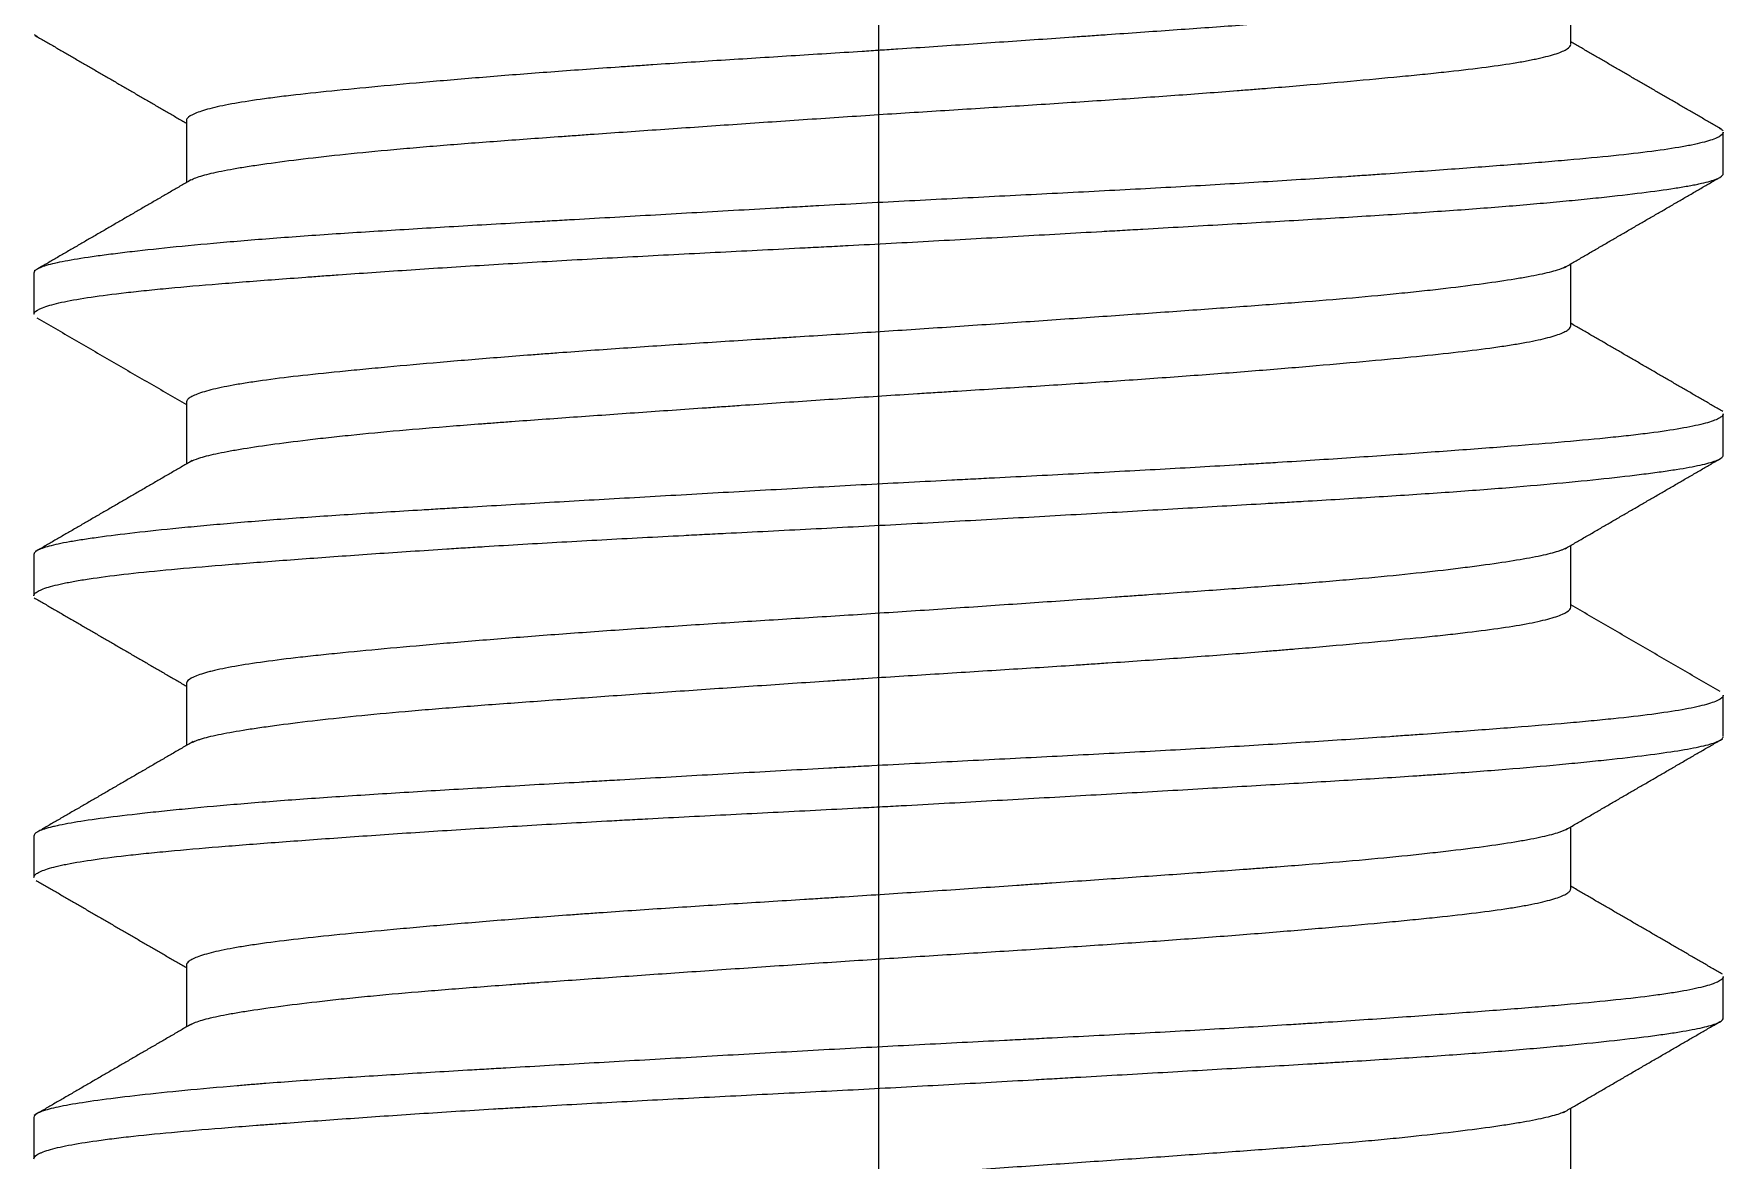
# Model space of a CAD drawing. Extents: x 0 to 1128, y 0 to 827.
# Drawn here: x 707.6 to 713.6, y 236.45 to 240.45 of the extents above; entities that cross this region are included whole.
import ezdxf

# ---------------------------------------------------------------- set-up
doc = ezdxf.new("R2010")
doc.units = 0
doc.header["$LTSCALE"] = 10
doc.header["$MEASUREMENT"] = 0
doc.linetypes.add('CENTER', pattern=[2, 1.25, -0.25, 0.25, -0.25])
doc.layers.add('1', color=7, linetype='CONTINUOUS')

msp = doc.modelspace()

# ---------------------------------------------------------------- linework, layer by layer
at = {"layer": '1', "color": 1, "linetype": 'CENTER', "lineweight": -3, "ltscale": 3}
msp.add_line((710.6018, 430.4493), (710.6018, 195.1403), dxfattribs=at)
at = {"layer": '1', "color": 7, "linetype": 'Continuous', "lineweight": -3}
for p, q in [((713.0603, 240.4156), (713.0603, 240.6351)), ((708.1433, 240.1442), (708.1433, 239.9241)), ((713.6018, 239.9567), (713.6018, 240.1028)), ((713.0603, 239.4149), (713.0603, 239.6352)), ((707.6018, 239.6021), (707.6018, 239.4571)), ((708.1433, 239.144), (708.1433, 238.9242)), ((713.6018, 238.9566), (713.6018, 239.1022)), ((707.6018, 238.603), (707.6018, 238.4565)), ((713.0603, 238.4152), (713.0603, 238.635)), ((708.1433, 238.1439), (708.1433, 237.924)), ((713.6018, 237.9571), (713.6018, 238.1023)), ((713.0603, 237.4152), (713.0603, 237.6351)), ((707.6018, 237.6021), (707.6018, 237.4569)), ((708.1433, 237.1443), (708.1433, 236.9241)), ((713.6018, 236.9562), (713.6018, 237.1027)), ((713.0603, 236.4149), (713.0603, 236.6354)), ((707.6018, 236.6026), (707.6018, 236.457))]:
    msp.add_line(p, q, dxfattribs=at)
for points, knots in [([(713.0487, 240.6283), (713.0483, 240.6281), (713.0395, 240.6226), (713.026, 240.6171), (713.0001, 240.6092), (712.9903, 240.6066), (712.9688, 240.6013), (712.957, 240.5986), (712.9186, 240.5907), (712.8594, 240.58), (712.7844, 240.569), (712.7221, 240.5606), (712.7004, 240.5578), (712.6548, 240.5521), (712.6311, 240.5492), (712.5577, 240.5407), (712.5055, 240.535), (712.3948, 240.5239), (712.3363, 240.5184), (712.2438, 240.5103), (712.1963, 240.5063), (712.1469, 240.5024), (712.1136, 240.4997), (712.0968, 240.4984), (712.012, 240.4917), (711.8721, 240.4813), (711.65, 240.4654), (711.4938, 240.4544), (711.3936, 240.4474), (711.3734, 240.446), (711.3329, 240.4432), (711.2721, 240.439), (711.211, 240.4347), (711.0881, 240.4263), (710.923, 240.4149), (710.7343, 240.4022), (710.6284, 240.3953), (710.5859, 240.3925), (710.5646, 240.3911), (710.5009, 240.387), (710.4586, 240.3844), (710.3323, 240.3764), (710.1655, 240.366), (710.0019, 240.3556), (709.8803, 240.3477), (709.84, 240.345), (709.7798, 240.341), (709.7598, 240.3396), (709.7199, 240.3369), (709.7002, 240.3356), (709.602, 240.3288), (709.4493, 240.3178), (709.3052, 240.3066), (709.2003, 240.2982), (709.1659, 240.2953), (709.0981, 240.2896), (709.0648, 240.2868), (708.9665, 240.2783), (708.9044, 240.2727), (708.7867, 240.2618), (708.6756, 240.2513), (708.5774, 240.2408), (708.5088, 240.2329), (708.4867, 240.2302), (708.4447, 240.2248), (708.4248, 240.2222), (708.3679, 240.2141), (708.3002, 240.2033), (708.2485, 240.1922), (708.2158, 240.1837), (708.2059, 240.1808), (708.1882, 240.1751), (708.1805, 240.1722), (708.1606, 240.1637), (708.1517, 240.158), (708.1443, 240.1492), (708.1431, 240.146), (708.1434, 240.1428)], [0, 0, 0, 0, 0.00162, 0.035367, 0.035367, 0.052241, 0.052241, 0.069114, 0.069114, 0.102862, 0.136609, 0.136609, 0.153482, 0.153482, 0.170356, 0.170356, 0.204103, 0.204103, 0.237851, 0.237851, 0.254724, 0.263161, 0.263161, 0.271598, 0.271598, 0.305345, 0.339092, 0.37284, 0.37284, 0.381276, 0.381276, 0.389713, 0.406587, 0.406587, 0.440334, 0.474081, 0.482518, 0.482518, 0.490955, 0.490955, 0.507829, 0.507829, 0.541576, 0.575323, 0.575323, 0.592197, 0.592197, 0.600634, 0.600634, 0.609071, 0.609071, 0.642818, 0.676565, 0.676565, 0.693439, 0.693439, 0.710312, 0.710312, 0.74406, 0.74406, 0.777807, 0.811554, 0.811554, 0.828428, 0.828428, 0.845301, 0.845301, 0.879049, 0.912796, 0.912796, 0.92967, 0.92967, 0.946543, 0.946543, 0.98029, 0.98029, 1, 1, 1, 1]), ([(707.6141, 240.4421), (707.6096, 240.4446), (707.6064, 240.4471), (707.6042, 240.4499), (707.6041, 240.45), (707.604, 240.4501)], [0, 0, 0, 0, 0.953066, 0.953066, 1, 1, 1, 1]), ([(708.1547, 239.9307), (708.1562, 239.9317), (708.1578, 239.9326), (708.1644, 239.9362), (708.1704, 239.9388), (708.1913, 239.9467), (708.2277, 239.9571), (708.2804, 239.9676), (708.326, 239.9757), (708.3504, 239.9797), (708.3772, 239.9838), (708.3956, 239.9866), (708.405, 239.988), (708.4534, 239.995), (708.5378, 240.0061), (708.6853, 240.023), (708.7975, 240.0342), (708.8721, 240.0411), (708.8872, 240.0425), (708.9179, 240.0452), (708.9643, 240.0492), (709.0121, 240.0532), (709.1095, 240.0611), (709.2444, 240.0715), (709.407, 240.0833), (709.5012, 240.09), (709.5392, 240.0927), (709.5584, 240.0941), (709.6162, 240.0982), (709.6551, 240.1009), (709.7724, 240.1091), (709.9312, 240.1202), (710.0945, 240.1315), (710.2187, 240.14), (710.2603, 240.1429), (710.3443, 240.1485), (710.3866, 240.1514), (710.513, 240.1599), (710.597, 240.1654), (710.7644, 240.1761), (710.8479, 240.1813), (711.0141, 240.1917), (711.0969, 240.1969), (711.2206, 240.2048), (711.2615, 240.2075), (711.3423, 240.2128), (711.3823, 240.2154), (711.5009, 240.2234), (711.6556, 240.2342), (711.8221, 240.2466), (711.9118, 240.2537), (711.9475, 240.2565), (711.9652, 240.258), (712.0177, 240.2622), (712.052, 240.265), (712.1525, 240.2735), (712.2166, 240.2791), (712.3391, 240.2901), (712.3974, 240.2955), (712.4805, 240.3035), (712.5075, 240.3061), (712.5468, 240.3101), (712.5597, 240.3114), (712.585, 240.3141), (712.5974, 240.3154), (712.6583, 240.322), (712.748, 240.3324), (712.8226, 240.3431), (712.8728, 240.3512), (712.8965, 240.3553), (712.918, 240.3595), (712.9319, 240.3623), (712.9386, 240.3637), (712.9706, 240.3707), (713.0132, 240.382), (713.051, 240.3987), (713.0599, 240.4096), (713.0603, 240.4149)], [0, 0, 0, 0, 0.006074, 0.006074, 0.022948, 0.022948, 0.056695, 0.090442, 0.090442, 0.107316, 0.115753, 0.115753, 0.12419, 0.12419, 0.157937, 0.191684, 0.225432, 0.225432, 0.233868, 0.233868, 0.242305, 0.259179, 0.259179, 0.292926, 0.326673, 0.33511, 0.33511, 0.343547, 0.343547, 0.360421, 0.360421, 0.394168, 0.427915, 0.427915, 0.444789, 0.444789, 0.461663, 0.461663, 0.49541, 0.49541, 0.529157, 0.529157, 0.562904, 0.562904, 0.579778, 0.579778, 0.596652, 0.596652, 0.630399, 0.664146, 0.672583, 0.672583, 0.68102, 0.68102, 0.697894, 0.697894, 0.731641, 0.731641, 0.765388, 0.765388, 0.782262, 0.782262, 0.790699, 0.790699, 0.799136, 0.799136, 0.832883, 0.86663, 0.86663, 0.883504, 0.891941, 0.891941, 0.900377, 0.900377, 0.934125, 0.967872, 1, 1, 1, 1]), ([(713.6018, 240.1027), (713.6018, 240.1016), (713.6015, 240.1005), (713.5988, 240.094), (713.5841, 240.0828), (713.5492, 240.0715), (713.5155, 240.0631), (713.503, 240.0602), (713.4754, 240.0546), (713.4602, 240.0518), (713.4113, 240.0435), (713.3368, 240.0327), (713.1978, 240.0171), (713.0871, 240.0069), (713.012, 240.0004), (712.9967, 239.9991), (712.9656, 239.9965), (712.9183, 239.9926), (712.8691, 239.9887), (712.7678, 239.9809), (712.6968, 239.9756), (712.5478, 239.9646), (712.4698, 239.959), (712.3679, 239.952), (712.3473, 239.9506), (712.3056, 239.9477), (712.2845, 239.9463), (712.2208, 239.9421), (712.1777, 239.9393), (712.0469, 239.9309), (711.8684, 239.92), (711.6814, 239.9094), (711.5381, 239.9015), (711.4898, 239.8989), (711.3921, 239.8938), (711.3425, 239.8912), (711.1938, 239.8835), (710.9947, 239.8733), (710.7938, 239.8631), (710.592, 239.8525), (710.4907, 239.8471), (710.3636, 239.8401), (710.3381, 239.8386), (710.2873, 239.8358), (710.2114, 239.8316), (710.1363, 239.8273), (709.9869, 239.8189), (709.7904, 239.8076), (709.5988, 239.7966), (709.4807, 239.7898), (709.4572, 239.7885), (709.4103, 239.7858), (709.3869, 239.7844), (709.3171, 239.7804), (709.2713, 239.7777), (709.1361, 239.7699), (708.9616, 239.7596), (708.7983, 239.7494), (708.6802, 239.7417), (708.6415, 239.7391), (708.5656, 239.7338), (708.5283, 239.7312), (708.4196, 239.7231), (708.2832, 239.712), (708.1029, 239.6952), (707.9989, 239.6841), (707.9392, 239.6771), (707.9276, 239.6757), (707.9048, 239.673), (707.8717, 239.6689), (707.8413, 239.6649), (707.7843, 239.6569), (707.7179, 239.6465), (707.6709, 239.6364), (707.6431, 239.6287), (707.635, 239.6261), (707.6215, 239.621), (707.6161, 239.6184), (707.6049, 239.6115), (707.6016, 239.6071), (707.6018, 239.6025)], [0, 0, 0, 0, 0.006442, 0.006442, 0.038659, 0.070875, 0.070875, 0.086984, 0.086984, 0.103092, 0.103092, 0.135308, 0.167525, 0.199742, 0.199742, 0.207796, 0.207796, 0.21585, 0.231958, 0.231958, 0.264175, 0.264175, 0.296391, 0.296391, 0.304445, 0.304445, 0.312499, 0.312499, 0.328608, 0.328608, 0.360824, 0.393041, 0.393041, 0.409149, 0.409149, 0.425257, 0.425257, 0.457474, 0.48969, 0.48969, 0.521907, 0.521907, 0.529961, 0.529961, 0.538015, 0.554123, 0.554123, 0.58634, 0.618556, 0.618556, 0.626611, 0.626611, 0.634665, 0.634665, 0.650773, 0.650773, 0.682989, 0.715206, 0.715206, 0.731314, 0.731314, 0.747422, 0.747422, 0.779639, 0.811856, 0.844072, 0.844072, 0.852126, 0.852126, 0.86018, 0.876289, 0.876289, 0.908505, 0.940722, 0.940722, 0.95683, 0.95683, 0.972938, 0.972938, 1, 1, 1, 1]), ([(713.5881, 240.1179), (713.5896, 240.1171), (713.5911, 240.1163), (713.5944, 240.1141), (713.5961, 240.1128), (713.5987, 240.1103), (713.5997, 240.1091), (713.6004, 240.1078)], [0, 0, 0, 0, 0.249994, 0.249994, 0.640621, 0.640621, 1, 1, 1, 1]), ([(707.6018, 239.456), (707.6017, 239.4596), (707.6039, 239.4632), (707.6151, 239.4725), (707.6269, 239.4782), (707.661, 239.4896), (707.6831, 239.4952), (707.7368, 239.5064), (707.8002, 239.5174), (707.8827, 239.528), (707.9404, 239.5346), (707.9523, 239.5359), (707.9766, 239.5386), (707.989, 239.5399), (708.0272, 239.5438), (708.0536, 239.5464), (708.136, 239.5541), (708.2539, 239.5642), (708.3876, 239.5746), (708.4939, 239.5826), (708.5303, 239.5853), (708.5865, 239.5895), (708.6055, 239.5909), (708.6439, 239.5937), (708.7408, 239.6007), (708.9228, 239.6133), (709.0954, 239.6244), (709.2734, 239.6354), (709.3651, 239.6408), (709.5541, 239.6516), (709.6498, 239.6568), (709.8435, 239.6671), (710.0394, 239.6773), (710.2397, 239.6874), (710.3663, 239.6939), (710.3917, 239.6952), (710.4426, 239.6978), (710.4682, 239.6992), (710.5446, 239.7031), (710.5954, 239.7058), (710.7473, 239.714), (710.9486, 239.7251), (711.1476, 239.7364), (711.2959, 239.7449), (711.3452, 239.7477), (711.4189, 239.7519), (711.4435, 239.7533), (711.4924, 239.7561), (711.6138, 239.7631), (711.826, 239.7753), (712.0057, 239.7857), (712.181, 239.796), (712.2663, 239.8012), (712.3909, 239.8089), (712.4316, 239.8115), (712.511, 239.8167), (712.5497, 239.8193), (712.6633, 239.8271), (712.7354, 239.8324), (712.8723, 239.8433), (712.9372, 239.8489), (713.0136, 239.856), (713.0286, 239.8574), (713.0583, 239.8602), (713.0729, 239.8616), (713.1157, 239.8659), (713.1431, 239.8687), (713.2217, 239.877), (713.3172, 239.888), (713.3943, 239.8986), (713.4452, 239.9065), (713.461, 239.9091), (713.483, 239.913), (713.49, 239.9143), (713.5034, 239.9169), (713.5353, 239.9233), (713.578, 239.9347), (713.5958, 239.9449), (713.6011, 239.9521), (713.6018, 239.9541), (713.6018, 239.9561)], [0, 0, 0, 0, 0.02165, 0.02165, 0.053867, 0.053867, 0.086083, 0.086083, 0.1183, 0.150516, 0.150516, 0.15857, 0.15857, 0.166624, 0.166624, 0.182733, 0.182733, 0.214949, 0.247166, 0.247166, 0.263274, 0.263274, 0.271328, 0.271328, 0.279382, 0.311599, 0.343815, 0.343815, 0.376032, 0.376032, 0.408248, 0.408248, 0.440465, 0.472681, 0.472681, 0.480735, 0.480735, 0.488789, 0.488789, 0.504898, 0.504898, 0.537114, 0.569331, 0.569331, 0.585439, 0.585439, 0.593493, 0.593493, 0.601547, 0.633764, 0.66598, 0.66598, 0.698197, 0.698197, 0.714305, 0.714305, 0.730413, 0.730413, 0.76263, 0.76263, 0.794846, 0.794846, 0.8029, 0.8029, 0.810954, 0.810954, 0.827063, 0.827063, 0.859279, 0.891495, 0.891495, 0.907604, 0.907604, 0.915658, 0.915658, 0.923712, 0.955928, 0.988145, 0.988145, 1, 1, 1, 1]), ([(713.0416, 239.6243), (713.034, 239.6205), (713.0105, 239.6114), (712.9744, 239.6024), (712.9368, 239.5944), (712.9233, 239.5918), (712.9012, 239.5877), (712.8936, 239.5863), (712.8779, 239.5836), (712.8698, 239.5823), (712.828, 239.5754), (712.7537, 239.5644), (712.6647, 239.5532), (712.5924, 239.5447), (712.5674, 239.5419), (712.5154, 239.5362), (712.4885, 239.5334), (712.405, 239.5249), (712.3464, 239.5193), (712.2239, 239.5086), (712.0958, 239.4981), (711.9567, 239.4876), (711.8482, 239.4796), (711.8113, 239.477), (711.7367, 239.4716), (711.6991, 239.4689), (711.585, 239.4608), (711.4298, 239.4499), (711.2688, 239.4388), (711.1458, 239.4302), (711.1044, 239.4274), (711.0208, 239.4216), (710.9789, 239.4188), (710.8533, 239.4102), (710.7695, 239.4046), (710.6017, 239.3935), (710.5178, 239.3881), (710.3917, 239.3801), (710.3287, 239.3762), (710.2656, 239.3722), (710.2235, 239.3696), (710.2025, 239.3683), (710.0979, 239.3617), (709.9334, 239.3513), (709.6949, 239.3354), (709.5413, 239.3244), (709.4471, 239.3174), (709.4284, 239.316), (709.3912, 239.3132), (709.336, 239.309), (709.2824, 239.3048), (709.177, 239.2963), (709.0419, 239.285), (708.9016, 239.2724), (708.8279, 239.2656), (708.7988, 239.2629), (708.7844, 239.2615), (708.7419, 239.2575), (708.7144, 239.2548), (708.635, 239.2469), (708.5363, 239.2365), (708.4521, 239.226), (708.3944, 239.2179), (708.3761, 239.2152), (708.3501, 239.2111), (708.3416, 239.2097), (708.3252, 239.207), (708.3173, 239.2056), (708.279, 239.1987), (708.2263, 239.1876), (708.1904, 239.1762), (708.1697, 239.1677), (708.1638, 239.1649), (708.1543, 239.1592), (708.1506, 239.1563), (708.1446, 239.1499), (708.1431, 239.1463), (708.1433, 239.1428)], [0, 0, 0, 0, 0.025054, 0.059096, 0.059096, 0.076116, 0.076116, 0.084627, 0.084627, 0.093137, 0.093137, 0.127179, 0.16122, 0.16122, 0.178241, 0.178241, 0.195261, 0.195261, 0.229303, 0.229303, 0.263344, 0.297385, 0.297385, 0.314406, 0.314406, 0.331427, 0.331427, 0.365468, 0.39951, 0.39951, 0.41653, 0.41653, 0.433551, 0.433551, 0.467592, 0.467592, 0.501634, 0.501634, 0.518654, 0.527165, 0.527165, 0.535675, 0.535675, 0.569717, 0.603758, 0.637799, 0.637799, 0.64631, 0.64631, 0.65482, 0.671841, 0.671841, 0.705882, 0.739923, 0.748434, 0.748434, 0.756944, 0.756944, 0.773965, 0.773965, 0.808006, 0.842048, 0.842048, 0.859068, 0.859068, 0.867579, 0.867579, 0.876089, 0.876089, 0.91013, 0.944172, 0.944172, 0.961192, 0.961192, 0.978213, 0.978213, 1, 1, 1, 1]), ([(708.1579, 238.9326), (708.1652, 238.9368), (708.1877, 238.9461), (708.2239, 238.9555), (708.2605, 238.9635), (708.2739, 238.9662), (708.3025, 238.9715), (708.3177, 238.9742), (708.3664, 238.9823), (708.4389, 238.9933), (708.5265, 239.0045), (708.5979, 239.013), (708.6227, 239.0158), (708.6742, 239.0215), (708.7007, 239.0243), (708.7826, 239.0328), (708.8401, 239.0383), (708.961, 239.049), (709.0243, 239.0543), (709.1236, 239.0622), (709.1744, 239.0661), (709.2269, 239.07), (709.2622, 239.0727), (709.2801, 239.074), (709.3698, 239.0806), (709.5169, 239.0912), (709.7476, 239.1074), (709.9081, 239.1186), (710.0107, 239.1257), (710.0313, 239.1271), (710.0726, 239.13), (710.1346, 239.1342), (710.1967, 239.1385), (710.3212, 239.147), (710.4045, 239.1526), (710.5717, 239.1637), (710.6557, 239.1692), (710.7609, 239.1758), (710.782, 239.1772), (710.8242, 239.1798), (710.8453, 239.1811), (710.9086, 239.1851), (710.9504, 239.1877), (711.0751, 239.1956), (711.2391, 239.2059), (711.3985, 239.2165), (711.5163, 239.2245), (711.5553, 239.2272), (711.6327, 239.2327), (711.6712, 239.2355), (711.7843, 239.2438), (711.9302, 239.2549), (712.1345, 239.2718), (712.2608, 239.283), (712.3821, 239.2941), (712.4392, 239.2995), (712.5464, 239.31), (712.6467, 239.3204), (712.7331, 239.3309), (712.7926, 239.3389), (712.8116, 239.3416), (712.8474, 239.347), (712.8642, 239.3498), (712.9116, 239.358), (712.9665, 239.369), (713.0051, 239.3803), (713.0278, 239.3888), (713.0343, 239.3917), (713.0425, 239.3959), (713.045, 239.3974), (713.0494, 239.4002), (713.0513, 239.4016), (713.0575, 239.407), (713.06, 239.4109), (713.0603, 239.4148)], [0, 0, 0, 0, 0.027115, 0.061009, 0.061009, 0.077956, 0.077956, 0.094903, 0.094903, 0.128796, 0.16269, 0.16269, 0.179637, 0.179637, 0.196584, 0.196584, 0.230478, 0.230478, 0.264371, 0.264371, 0.281318, 0.289791, 0.289791, 0.298265, 0.298265, 0.332159, 0.366052, 0.399946, 0.399946, 0.408419, 0.408419, 0.416893, 0.43384, 0.43384, 0.467733, 0.467733, 0.501627, 0.501627, 0.5101, 0.5101, 0.518574, 0.518574, 0.535521, 0.535521, 0.569414, 0.603308, 0.603308, 0.620255, 0.620255, 0.637202, 0.637202, 0.671095, 0.704989, 0.738883, 0.738883, 0.772777, 0.772777, 0.80667, 0.840564, 0.840564, 0.857511, 0.857511, 0.874458, 0.874458, 0.908351, 0.942245, 0.942245, 0.959192, 0.959192, 0.967665, 0.967665, 0.976139, 0.976139, 1, 1, 1, 1]), ([(713.6018, 239.1025), (713.6018, 239.1018), (713.6017, 239.1012), (713.6007, 239.0978), (713.5976, 239.0937), (713.5916, 239.0894), (713.5869, 239.0866), (713.5842, 239.0852), (713.5693, 239.0781), (713.5523, 239.0724), (713.5086, 239.0612), (713.4551, 239.0501), (713.3819, 239.0392), (713.3299, 239.0325), (713.3192, 239.0312), (713.2971, 239.0285), (713.2633, 239.0245), (713.227, 239.0206), (713.1513, 239.0128), (713.042, 239.0026), (712.9161, 238.9924), (712.8152, 238.9846), (712.7805, 238.9819), (712.709, 238.9765), (712.6725, 238.9738), (712.5606, 238.9655), (712.4053, 238.9544), (712.2381, 238.9432), (712.1083, 238.9348), (712.0423, 238.9307), (711.9745, 238.9265), (711.9289, 238.9238), (711.9059, 238.9224), (711.7907, 238.9156), (711.697, 238.9103), (711.5067, 238.8998), (711.3136, 238.8896), (711.1146, 238.8794), (710.9884, 238.873), (710.9631, 238.8717), (710.9123, 238.8691), (710.8363, 238.8652), (710.7604, 238.8613), (710.6088, 238.8534), (710.508, 238.848), (710.3069, 238.8369), (710.2066, 238.8313), (710.0565, 238.8228), (710.0066, 238.82), (709.9068, 238.8143), (709.8573, 238.8114), (709.7105, 238.803), (709.5187, 238.792), (709.3345, 238.7814), (709.1993, 238.7735), (709.1324, 238.7696), (709.0666, 238.7657), (709.023, 238.7631), (709.0013, 238.7618), (708.894, 238.7554), (708.7294, 238.7452), (708.5783, 238.7348), (708.4339, 238.7242), (708.3651, 238.7187), (708.2835, 238.7116), (708.2673, 238.7102), (708.2356, 238.7074), (708.1889, 238.7032), (708.1447, 238.699), (708.0598, 238.6905), (707.9554, 238.6794), (707.8688, 238.6686), (707.8106, 238.6606), (707.7923, 238.658), (707.7581, 238.6527), (707.7423, 238.6501), (707.6986, 238.6423), (707.6506, 238.6321), (707.6226, 238.622), (707.6092, 238.6143), (707.6043, 238.6104), (707.6024, 238.6064), (707.6018, 238.6041), (707.6018, 238.6032), (707.6019, 238.6023)], [0, 0, 0, 0, 0.003867, 0.003867, 0.019975, 0.028029, 0.028029, 0.036083, 0.036083, 0.0683, 0.0683, 0.100516, 0.132733, 0.132733, 0.140787, 0.140787, 0.148841, 0.164949, 0.164949, 0.197166, 0.229382, 0.229382, 0.245491, 0.245491, 0.261599, 0.261599, 0.293815, 0.326032, 0.326032, 0.34214, 0.350194, 0.350194, 0.358248, 0.358248, 0.390465, 0.390465, 0.422681, 0.454898, 0.454898, 0.462952, 0.462952, 0.471006, 0.487114, 0.487114, 0.519331, 0.519331, 0.551547, 0.551547, 0.567655, 0.567655, 0.583764, 0.583764, 0.61598, 0.648197, 0.648197, 0.664305, 0.672359, 0.672359, 0.680413, 0.680413, 0.71263, 0.744846, 0.744846, 0.777063, 0.777063, 0.785117, 0.785117, 0.793171, 0.809279, 0.809279, 0.841496, 0.873712, 0.873712, 0.88982, 0.88982, 0.905929, 0.905929, 0.938145, 0.970361, 0.970361, 0.98647, 0.994524, 0.994524, 1, 1, 1, 1]), ([(707.6018, 238.4556), (707.6018, 238.457), (707.602, 238.4583), (707.6031, 238.4611), (707.604, 238.4625), (707.6064, 238.4653), (707.6141, 238.4722), (707.6422, 238.4849), (707.687, 238.4962), (707.7282, 238.5045), (707.7506, 238.5087), (707.7759, 238.5128), (707.7935, 238.5156), (707.8025, 238.5169), (707.8495, 238.5238), (707.8915, 238.5291), (707.9844, 238.5396), (708.086, 238.5498), (708.2051, 238.56), (708.301, 238.5678), (708.3343, 238.5704), (708.4023, 238.5757), (708.4371, 238.5783), (708.5441, 238.5864), (708.6932, 238.5974), (708.8554, 238.6086), (708.9819, 238.617), (709.0249, 238.6198), (709.0906, 238.624), (709.1128, 238.6255), (709.1573, 238.6282), (709.269, 238.6352), (709.4753, 238.6473), (709.6658, 238.6577), (709.8113, 238.6654), (709.8847, 238.6693), (709.9591, 238.6731), (710.009, 238.6757), (710.0341, 238.677), (710.1596, 238.6834), (710.2602, 238.6885), (710.4615, 238.6988), (710.5622, 238.704), (710.7638, 238.7149), (710.8647, 238.7205), (711.0162, 238.729), (711.0669, 238.7318), (711.1672, 238.7375), (711.2169, 238.7404), (711.365, 238.7488), (711.5592, 238.7599), (711.747, 238.7707), (711.8855, 238.7787), (711.9312, 238.7814), (711.9992, 238.7853), (712.0218, 238.7867), (712.0665, 238.7893), (712.1773, 238.7958), (712.3679, 238.8073), (712.5248, 238.8175), (712.6378, 238.8254), (712.6747, 238.828), (712.7469, 238.8334), (712.7823, 238.8361), (712.8856, 238.8444), (712.9501, 238.8501), (713.0705, 238.8613), (713.1823, 238.8724), (713.2771, 238.8834), (713.3309, 238.8902), (713.3414, 238.8916), (713.3618, 238.8943), (713.3717, 238.8956), (713.4005, 238.8996), (713.4184, 238.9023), (713.4683, 238.9101), (713.5249, 238.9204), (713.5618, 238.9305), (713.582, 238.9382), (713.5875, 238.9407), (713.5938, 238.9446), (713.5955, 238.9459), (713.5984, 238.9486), (713.5996, 238.9499), (713.6013, 238.9528), (713.6018, 238.9543), (713.6018, 238.9558)], [0, 0, 0, 0, 0.008119, 0.008119, 0.016173, 0.016173, 0.024227, 0.056443, 0.08866, 0.08866, 0.104768, 0.112822, 0.112822, 0.120876, 0.120876, 0.153093, 0.153093, 0.185309, 0.217526, 0.217526, 0.233634, 0.233634, 0.249742, 0.249742, 0.281959, 0.314175, 0.314175, 0.330284, 0.330284, 0.338338, 0.338338, 0.346392, 0.378608, 0.410825, 0.410825, 0.426933, 0.434987, 0.434987, 0.443041, 0.443041, 0.475258, 0.475258, 0.507474, 0.507474, 0.539691, 0.539691, 0.555799, 0.555799, 0.571907, 0.571907, 0.604124, 0.63634, 0.63634, 0.652448, 0.652448, 0.660502, 0.660502, 0.668557, 0.700773, 0.73299, 0.73299, 0.749098, 0.749098, 0.765206, 0.765206, 0.797423, 0.797423, 0.829639, 0.861855, 0.861855, 0.86991, 0.86991, 0.877964, 0.877964, 0.894072, 0.894072, 0.926288, 0.958505, 0.958505, 0.974613, 0.974613, 0.982667, 0.982667, 0.990721, 0.990721, 1, 1, 1, 1]), ([(713.0439, 238.6255), (713.0415, 238.6242), (713.0362, 238.6216), (713.0298, 238.619), (713.0227, 238.6164), (713.0189, 238.6151), (712.9986, 238.6085), (712.9577, 238.598), (712.8721, 238.5821), (712.7988, 238.5711), (712.7478, 238.564), (712.7373, 238.5626), (712.7159, 238.5598), (712.6833, 238.5556), (712.6487, 238.5513), (712.5769, 238.5428), (712.5257, 238.5372), (712.4167, 238.526), (712.3588, 238.5205), (712.2822, 238.5137), (712.2667, 238.5123), (712.2352, 238.5096), (712.2192, 238.5083), (712.1709, 238.5043), (712.138, 238.5016), (712.0378, 238.4937), (711.8996, 238.4833), (711.7525, 238.4727), (711.6387, 238.4646), (711.6002, 238.4619), (711.5416, 238.4578), (711.5219, 238.4564), (711.4823, 238.4536), (711.4625, 238.4522), (711.363, 238.4453), (711.2019, 238.4341), (711.0373, 238.4228), (710.9124, 238.4142), (710.8706, 238.4114), (710.7864, 238.4057), (710.744, 238.4029), (710.6165, 238.3945), (710.5321, 238.389), (710.3642, 238.3784), (710.1974, 238.368), (710.0327, 238.3576), (709.9101, 238.3496), (709.8692, 238.3469), (709.7887, 238.3416), (709.749, 238.3389), (709.6312, 238.3308), (709.478, 238.3199), (709.3325, 238.3088), (709.2263, 238.3003), (709.1913, 238.2974), (709.1225, 238.2917), (709.0888, 238.2889), (708.9902, 238.2804), (708.9277, 238.2748), (708.8086, 238.2639), (708.7522, 238.2586), (708.6722, 238.2506), (708.6334, 238.2467), (708.5963, 238.2427), (708.572, 238.2401), (708.5601, 238.2387), (708.5017, 238.2321), (708.4164, 238.2216), (708.3119, 238.2054), (708.2579, 238.1943), (708.2291, 238.1872), (708.2237, 238.1858), (708.2132, 238.1829), (708.1984, 238.1786), (708.1861, 238.1744), (708.1647, 238.1658), (708.1547, 238.1602), (708.145, 238.1507), (708.1431, 238.1468), (708.1433, 238.143)], [0, 0, 0, 0, 0.008288, 0.01678, 0.01678, 0.025272, 0.025272, 0.059239, 0.093207, 0.127174, 0.127174, 0.135666, 0.135666, 0.144158, 0.161142, 0.161142, 0.195109, 0.195109, 0.229076, 0.229076, 0.237568, 0.237568, 0.24606, 0.24606, 0.263044, 0.263044, 0.297011, 0.330979, 0.330979, 0.347962, 0.347962, 0.356454, 0.356454, 0.364946, 0.364946, 0.398914, 0.432881, 0.432881, 0.449865, 0.449865, 0.466848, 0.466848, 0.500816, 0.500816, 0.534783, 0.568751, 0.568751, 0.585734, 0.585734, 0.602718, 0.602718, 0.636685, 0.670653, 0.670653, 0.687637, 0.687637, 0.70462, 0.70462, 0.738588, 0.738588, 0.772555, 0.772555, 0.789539, 0.798031, 0.798031, 0.806523, 0.806523, 0.84049, 0.874457, 0.908425, 0.908425, 0.916917, 0.916917, 0.925408, 0.942392, 0.942392, 0.97636, 0.97636, 1, 1, 1, 1]), ([(708.1612, 237.9344), (708.1655, 237.9366), (708.1705, 237.9388), (708.1797, 237.9424), (708.1835, 237.9437), (708.1915, 237.9463), (708.1957, 237.9476), (708.2183, 237.9542), (708.2627, 237.9646), (708.3231, 237.9753), (708.3744, 237.9835), (708.4016, 237.9876), (708.4311, 237.9917), (708.4513, 237.9945), (708.4617, 237.9959), (708.5146, 238.003), (708.6062, 238.0143), (708.7111, 238.0255), (708.8226, 238.0366), (708.8816, 238.0421), (708.9753, 238.0502), (709.0074, 238.0528), (709.0727, 238.0581), (709.1059, 238.0608), (709.2073, 238.0686), (709.3469, 238.079), (709.4954, 238.0896), (709.6101, 238.0977), (709.6489, 238.1005), (709.7277, 238.106), (709.7674, 238.1088), (709.887, 238.1171), (710.0483, 238.1283), (710.2132, 238.1396), (710.3381, 238.1481), (710.401, 238.1524), (710.4643, 238.1566), (710.5067, 238.1594), (710.5279, 238.1608), (710.6336, 238.1678), (710.7177, 238.1731), (710.8847, 238.1836), (711.0507, 238.194), (711.2144, 238.2044), (711.316, 238.211), (711.3363, 238.2124), (711.3766, 238.2151), (711.4367, 238.2191), (711.4957, 238.2231), (711.6122, 238.2312), (711.7636, 238.2421), (711.9253, 238.2547), (712.0121, 238.2618), (712.0466, 238.2646), (712.0637, 238.266), (712.1145, 238.2703), (712.1475, 238.2731), (712.2443, 238.2816), (712.3057, 238.2871), (712.4225, 238.2979), (712.4777, 238.3032), (712.556, 238.311), (712.5813, 238.3137), (712.6303, 238.3189), (712.654, 238.3216), (712.722, 238.3295), (712.8047, 238.3401), (712.8718, 238.3508), (712.9311, 238.3618), (712.9569, 238.3674), (713.0003, 238.3788), (713.0176, 238.3845), (713.0436, 238.3958), (713.0523, 238.4014), (713.0591, 238.4099), (713.0603, 238.4127), (713.0603, 238.4156)], [0, 0, 0, 0, 0.014267, 0.014267, 0.022758, 0.022758, 0.03125, 0.03125, 0.065218, 0.099185, 0.099185, 0.116169, 0.124661, 0.124661, 0.133152, 0.133152, 0.16712, 0.201087, 0.201087, 0.235055, 0.235055, 0.252038, 0.252038, 0.269022, 0.269022, 0.302989, 0.336957, 0.336957, 0.35394, 0.35394, 0.370924, 0.370924, 0.404891, 0.438859, 0.438859, 0.455843, 0.464334, 0.464334, 0.472826, 0.472826, 0.506794, 0.506794, 0.540761, 0.574728, 0.574728, 0.58322, 0.58322, 0.591712, 0.608696, 0.608696, 0.642663, 0.676631, 0.685122, 0.685122, 0.693614, 0.693614, 0.710598, 0.710598, 0.744565, 0.744565, 0.778533, 0.778533, 0.795516, 0.795516, 0.8125, 0.8125, 0.846467, 0.880435, 0.880435, 0.914402, 0.914402, 0.94837, 0.94837, 0.982337, 0.982337, 1, 1, 1, 1]), ([(713.6018, 238.1031), (713.6018, 238.1026), (713.6018, 238.102), (713.6007, 238.096), (713.5885, 238.0849), (713.5561, 238.0736), (713.524, 238.0651), (713.5119, 238.0622), (713.4855, 238.0566), (713.4711, 238.0538), (713.4242, 238.0455), (713.3524, 238.0347), (713.2619, 238.0243), (713.1869, 238.0165), (713.1607, 238.0139), (713.1197, 238.01), (713.1057, 238.0087), (713.0772, 238.0061), (713.0049, 237.9997), (712.9267, 237.9933), (712.794, 237.9829), (712.7239, 237.9776), (712.6131, 237.9694), (712.5563, 237.9652), (712.4974, 237.961), (712.4576, 237.9582), (712.4375, 237.9568), (712.3359, 237.9497), (712.2522, 237.9441), (712.08, 237.933), (711.9029, 237.922), (711.7163, 237.9113), (711.5727, 237.9034), (711.5241, 237.9008), (711.4267, 237.8956), (711.3778, 237.893), (711.2305, 237.8853), (711.0325, 237.8752), (710.8315, 237.865), (710.6796, 237.8571), (710.6288, 237.8545), (710.5522, 237.8504), (710.5266, 237.849), (710.4757, 237.8462), (710.3487, 237.8393), (710.1227, 237.8266), (709.9256, 237.8154), (709.7792, 237.807), (709.7063, 237.8028), (709.634, 237.7986), (709.5859, 237.7959), (709.5619, 237.7945), (709.4426, 237.7876), (709.3498, 237.7823), (709.1692, 237.7718), (708.9937, 237.7615), (708.8284, 237.7513), (708.7083, 237.7435), (708.6689, 237.7409), (708.5921, 237.7357), (708.5547, 237.7331), (708.4455, 237.7251), (708.3766, 237.7196), (708.2464, 237.7085), (708.1852, 237.7029), (708.0992, 237.6945), (708.0715, 237.6917), (708.0315, 237.6874), (708.0184, 237.686), (707.9929, 237.6832), (707.9306, 237.6763), (707.832, 237.6641), (707.7632, 237.6537), (707.7188, 237.6459), (707.6984, 237.6421), (707.6807, 237.6382), (707.6695, 237.6356), (707.6642, 237.6344), (707.6393, 237.6279), (707.6247, 237.6229), (707.6057, 237.6126), (707.6012, 237.6074), (707.6019, 237.602)], [0, 0, 0, 0, 0.003359, 0.003359, 0.03551, 0.06766, 0.06766, 0.083735, 0.083735, 0.09981, 0.09981, 0.13196, 0.16411, 0.16411, 0.180185, 0.180185, 0.188223, 0.188223, 0.196261, 0.228411, 0.228411, 0.260561, 0.260561, 0.276636, 0.284673, 0.284673, 0.292711, 0.292711, 0.324861, 0.324861, 0.357011, 0.389162, 0.389162, 0.405237, 0.405237, 0.421312, 0.421312, 0.453462, 0.485612, 0.485612, 0.501687, 0.501687, 0.509725, 0.509725, 0.517762, 0.549912, 0.582063, 0.582063, 0.598138, 0.606175, 0.606175, 0.614213, 0.614213, 0.646363, 0.646363, 0.678513, 0.710663, 0.710663, 0.726738, 0.726738, 0.742814, 0.742814, 0.774964, 0.774964, 0.807114, 0.807114, 0.823189, 0.823189, 0.831226, 0.831226, 0.839264, 0.871414, 0.903564, 0.903564, 0.919639, 0.927677, 0.927677, 0.935715, 0.935715, 0.967865, 0.967865, 1, 1, 1, 1]), ([(707.6019, 237.4554), (707.6014, 237.4598), (707.6045, 237.4644), (707.6191, 237.4746), (707.6321, 237.4802), (707.6593, 237.4887), (707.6696, 237.4916), (707.6871, 237.4958), (707.6933, 237.4972), (707.7062, 237.5001), (707.74, 237.5071), (707.8142, 237.5194), (707.8988, 237.53), (707.9692, 237.5378), (708.0063, 237.5417), (708.046, 237.5456), (708.073, 237.5482), (708.0869, 237.5495), (708.1573, 237.556), (708.2778, 237.5662), (708.4132, 237.5766), (708.5562, 237.5873), (708.6314, 237.5928), (708.75, 237.6013), (708.7905, 237.6041), (708.8727, 237.6097), (708.9143, 237.6126), (709.0412, 237.621), (709.2152, 237.632), (709.3988, 237.6428), (709.5401, 237.6508), (709.5879, 237.6534), (709.6604, 237.6574), (709.6847, 237.6587), (709.7333, 237.6613), (709.8552, 237.6678), (710.0768, 237.6792), (710.2768, 237.6893), (710.428, 237.6971), (710.5039, 237.701), (710.5802, 237.705), (710.6312, 237.7077), (710.6568, 237.7091), (710.7843, 237.716), (710.8853, 237.7216), (711.0855, 237.7329), (711.2837, 237.7441), (711.4783, 237.7553), (711.6228, 237.7636), (711.6708, 237.7664), (711.7653, 237.7718), (711.8119, 237.7745), (711.9497, 237.7824), (712.1284, 237.7928), (712.2969, 237.803), (712.4195, 237.8107), (712.4597, 237.8133), (712.519, 237.8172), (712.5386, 237.8185), (712.5772, 237.8212), (712.5963, 237.8225), (712.6904, 237.829), (712.7618, 237.8344), (712.8968, 237.8454), (712.9605, 237.851), (713.0501, 237.8594), (713.0935, 237.8636), (713.1347, 237.8678), (713.1617, 237.8706), (713.1749, 237.872), (713.2396, 237.879), (713.2864, 237.8845), (713.3706, 237.8953), (713.4453, 237.9058), (713.5011, 237.9161), (713.5356, 237.9238), (713.5459, 237.9264), (713.5639, 237.9315), (713.5715, 237.9341), (713.5907, 237.9417), (713.5983, 237.9469), (713.6014, 237.9532), (713.6017, 237.9543), (713.6018, 237.9555)], [0, 0, 0, 0, 0.026804, 0.026804, 0.05902, 0.05902, 0.075129, 0.075129, 0.083183, 0.083183, 0.091237, 0.123453, 0.15567, 0.15567, 0.171778, 0.179832, 0.179832, 0.187887, 0.187887, 0.220103, 0.25232, 0.25232, 0.284536, 0.284536, 0.300644, 0.300644, 0.316753, 0.316753, 0.348969, 0.381186, 0.381186, 0.397294, 0.397294, 0.405348, 0.405348, 0.413402, 0.445619, 0.477835, 0.477835, 0.493943, 0.501998, 0.501998, 0.510052, 0.510052, 0.542268, 0.542268, 0.574485, 0.606701, 0.606701, 0.62281, 0.62281, 0.638918, 0.638918, 0.671134, 0.703351, 0.703351, 0.719459, 0.719459, 0.727513, 0.727513, 0.735567, 0.735567, 0.767784, 0.767784, 0.8, 0.8, 0.816109, 0.824163, 0.824163, 0.832217, 0.832217, 0.864433, 0.864433, 0.89665, 0.928866, 0.928866, 0.944975, 0.944975, 0.961083, 0.961083, 0.9933, 0.9933, 1, 1, 1, 1]), ([(713.0491, 237.6286), (713.042, 237.6239), (713.0198, 237.6142), (712.9826, 237.6044), (712.9464, 237.5964), (712.9332, 237.5937), (712.9049, 237.5883), (712.8897, 237.5856), (712.8414, 237.5775), (712.7693, 237.5665), (712.682, 237.5553), (712.6107, 237.5468), (712.586, 237.544), (712.5346, 237.5383), (712.508, 237.5354), (712.4263, 237.5269), (712.3688, 237.5214), (712.2479, 237.5106), (712.1846, 237.5053), (712.0851, 237.4974), (712.0343, 237.4935), (711.9818, 237.4895), (711.9464, 237.4869), (711.9285, 237.4855), (711.8387, 237.4789), (711.6914, 237.4683), (711.4602, 237.4521), (711.2992, 237.4409), (711.1964, 237.4337), (711.1757, 237.4323), (711.1343, 237.4295), (711.0722, 237.4252), (711.0099, 237.4209), (710.8851, 237.4124), (710.8016, 237.4067), (710.6338, 237.3956), (710.5497, 237.3901), (710.444, 237.3834), (710.4229, 237.3821), (710.3806, 237.3794), (710.3593, 237.3781), (710.296, 237.3741), (710.254, 237.3715), (710.129, 237.3636), (709.9646, 237.3533), (709.8047, 237.3427), (709.6865, 237.3346), (709.6474, 237.3319), (709.5891, 237.3278), (709.5697, 237.3264), (709.5313, 237.3236), (709.5123, 237.3222), (709.4178, 237.3153), (709.2716, 237.3041), (709.1351, 237.2928), (709.0365, 237.2844), (709.0042, 237.2815), (708.9409, 237.2759), (708.9098, 237.2731), (708.8188, 237.2648), (708.7617, 237.2595), (708.6544, 237.2489), (708.5541, 237.2385), (708.4677, 237.228), (708.4083, 237.2199), (708.3893, 237.2172), (708.3537, 237.2117), (708.3369, 237.209), (708.2897, 237.2008), (708.2351, 237.1897), (708.1969, 237.1784), (708.1745, 237.1698), (708.1681, 237.167), (708.1574, 237.1612), (708.1532, 237.1584), (708.1454, 237.1513), (708.1431, 237.1471), (708.1433, 237.143)], [0, 0, 0, 0, 0.029697, 0.063445, 0.063445, 0.080318, 0.080318, 0.097192, 0.097192, 0.130939, 0.164687, 0.164687, 0.18156, 0.18156, 0.198434, 0.198434, 0.232181, 0.232181, 0.265928, 0.265928, 0.282802, 0.291239, 0.291239, 0.299676, 0.299676, 0.333423, 0.36717, 0.400918, 0.400918, 0.409355, 0.409355, 0.417791, 0.434665, 0.434665, 0.468412, 0.468412, 0.50216, 0.50216, 0.510596, 0.510596, 0.519033, 0.519033, 0.535907, 0.535907, 0.569654, 0.603402, 0.603402, 0.620275, 0.620275, 0.628712, 0.628712, 0.637149, 0.637149, 0.670896, 0.704644, 0.704644, 0.721517, 0.721517, 0.738391, 0.738391, 0.772138, 0.772138, 0.805885, 0.839633, 0.839633, 0.856506, 0.856506, 0.87338, 0.87338, 0.907127, 0.940875, 0.940875, 0.957748, 0.957748, 0.974622, 0.974622, 1, 1, 1, 1]), ([(708.1527, 236.9293), (708.1563, 236.9319), (708.1609, 236.9345), (708.1781, 236.9422), (708.2095, 236.9526), (708.2636, 236.9644), (708.3004, 236.9711), (708.3156, 236.9738), (708.3235, 236.9752), (708.3479, 236.9793), (708.3651, 236.982), (708.4194, 236.9902), (708.4993, 237.0013), (708.5937, 237.0126), (708.6701, 237.021), (708.6965, 237.0239), (708.7375, 237.0281), (708.7514, 237.0295), (708.7795, 237.0323), (708.7938, 237.0337), (708.866, 237.0407), (708.9265, 237.046), (709.0529, 237.0566), (709.1188, 237.0618), (709.2218, 237.0697), (709.2743, 237.0736), (709.3283, 237.0776), (709.3647, 237.0802), (709.3831, 237.0816), (709.4756, 237.0882), (709.6266, 237.0989), (709.8619, 237.1154), (710.0246, 237.1267), (710.1489, 237.1352), (710.1908, 237.1381), (710.2743, 237.1438), (710.3161, 237.1466), (710.4414, 237.1551), (710.5251, 237.1607), (710.6925, 237.1715), (710.7762, 237.1768), (710.9019, 237.1847), (710.9438, 237.1873), (711.0276, 237.1926), (711.0692, 237.1952), (711.1929, 237.203), (711.3551, 237.2135), (711.5117, 237.2241), (711.6271, 237.2323), (711.6652, 237.235), (711.7407, 237.2406), (711.7783, 237.2434), (711.8886, 237.2518), (712.0304, 237.2631), (712.1616, 237.2743), (712.2875, 237.2854), (712.3478, 237.2909), (712.4198, 237.2977), (712.434, 237.299), (712.462, 237.3017), (712.5032, 237.3057), (712.5424, 237.3097), (712.618, 237.3175), (712.7116, 237.3279), (712.8007, 237.3398), (712.8444, 237.3466), (712.8614, 237.3493), (712.8697, 237.3507), (712.8937, 237.3548), (712.9087, 237.3576), (712.9503, 237.3659), (712.9974, 237.3771), (713.028, 237.3884), (713.0445, 237.3969), (713.049, 237.3998), (713.0558, 237.4054), (713.0581, 237.4083), (713.0598, 237.4122), (713.0601, 237.4133), (713.0603, 237.4145)], [0, 0, 0, 0, 0.016433, 0.016433, 0.050107, 0.083782, 0.0922, 0.0922, 0.100619, 0.100619, 0.117456, 0.117456, 0.151131, 0.184806, 0.184806, 0.201643, 0.201643, 0.210062, 0.210062, 0.21848, 0.21848, 0.252155, 0.252155, 0.285829, 0.285829, 0.302667, 0.311085, 0.311085, 0.319504, 0.319504, 0.353179, 0.386853, 0.420528, 0.420528, 0.437365, 0.437365, 0.454202, 0.454202, 0.487877, 0.487877, 0.521551, 0.521551, 0.538389, 0.538389, 0.555226, 0.555226, 0.588901, 0.622575, 0.622575, 0.639413, 0.639413, 0.65625, 0.65625, 0.689924, 0.723599, 0.723599, 0.757274, 0.757274, 0.765692, 0.765692, 0.774111, 0.790948, 0.790948, 0.824623, 0.858297, 0.866716, 0.866716, 0.875135, 0.875135, 0.891972, 0.891972, 0.925647, 0.959321, 0.959321, 0.976158, 0.976158, 0.992996, 0.992996, 1, 1, 1, 1]), ([(713.6018, 237.1029), (713.6018, 237.1028), (713.6018, 237.1026), (713.6017, 237.1011), (713.6013, 237.0998), (713.5999, 237.097), (713.5988, 237.0956), (713.5947, 237.0914), (713.5906, 237.0886), (713.5747, 237.0802), (713.5434, 237.0689), (713.4923, 237.0577), (713.4464, 237.0494), (713.4298, 237.0467), (713.4031, 237.0425), (713.3938, 237.0412), (713.3747, 237.0384), (713.3256, 237.0317), (713.2247, 237.0199), (713.1176, 237.0097), (713.0307, 237.002), (713.0007, 236.9994), (712.9383, 236.9943), (712.906, 236.9917), (712.8059, 236.9838), (712.7357, 236.9785), (712.589, 236.9676), (712.4357, 236.9565), (712.2695, 236.9452), (712.1615, 236.9382), (712.1396, 236.9368), (712.0956, 236.934), (712.0734, 236.9326), (712.0065, 236.9285), (711.9614, 236.9257), (711.8249, 236.9176), (711.6393, 236.9069), (711.4466, 236.8966), (711.2994, 236.8889), (711.2499, 236.8864), (711.1749, 236.8825), (711.1498, 236.8812), (711.0996, 236.8787), (710.9739, 236.8723), (710.8481, 236.8659), (710.6467, 236.8554), (710.546, 236.8501), (710.3947, 236.8418), (710.3442, 236.839), (710.2433, 236.8334), (710.1928, 236.8305), (710.0413, 236.822), (709.942, 236.8163), (709.7466, 236.8051), (709.5545, 236.7941), (709.3687, 236.7834), (709.2546, 236.7768), (709.2319, 236.7754), (709.1866, 236.7728), (709.1642, 236.7715), (709.0974, 236.7676), (709.0537, 236.765), (708.9249, 236.7572), (708.7595, 236.7471), (708.6064, 236.7368), (708.4964, 236.7288), (708.4605, 236.7261), (708.4079, 236.722), (708.3905, 236.7206), (708.3564, 236.7178), (708.2723, 236.7108), (708.1334, 236.6982), (708.0269, 236.6871), (707.929, 236.6761), (707.8843, 236.6706), (707.8038, 236.6598), (707.7687, 236.6545), (707.7084, 236.6442), (707.6581, 236.634), (707.6274, 236.6239), (707.6146, 236.6174), (707.6123, 236.6161), (707.6085, 236.6135), (707.6069, 236.6122), (707.603, 236.6083), (707.6018, 236.6056), (707.6018, 236.6028), (707.6018, 236.6027), (707.6018, 236.6026)], [0, 0, 0, 0, 0.000774, 0.000774, 0.008828, 0.008828, 0.016882, 0.016882, 0.03299, 0.03299, 0.065207, 0.097423, 0.097423, 0.113532, 0.113532, 0.121586, 0.121586, 0.12964, 0.161856, 0.194073, 0.194073, 0.210181, 0.210181, 0.226289, 0.226289, 0.258506, 0.258506, 0.290722, 0.322939, 0.322939, 0.330993, 0.330993, 0.339047, 0.339047, 0.355155, 0.355155, 0.387372, 0.419588, 0.419588, 0.435696, 0.435696, 0.443751, 0.443751, 0.451805, 0.484021, 0.484021, 0.516238, 0.516238, 0.532346, 0.532346, 0.548454, 0.548454, 0.580671, 0.580671, 0.612887, 0.645104, 0.645104, 0.653158, 0.653158, 0.661212, 0.661212, 0.67732, 0.67732, 0.709537, 0.741753, 0.741753, 0.757861, 0.757861, 0.765915, 0.765915, 0.77397, 0.806186, 0.838402, 0.838402, 0.870619, 0.870619, 0.902835, 0.902835, 0.935052, 0.967268, 0.967268, 0.975323, 0.975323, 0.983377, 0.983377, 0.999485, 0.999485, 1, 1, 1, 1]), ([(707.6018, 236.456), (707.6017, 236.4606), (707.6053, 236.4652), (707.6148, 236.4714), (707.6173, 236.4729), (707.6229, 236.4757), (707.6323, 236.4799), (707.6445, 236.4842), (707.6726, 236.4927), (707.72, 236.5039), (707.7869, 236.5148), (707.8446, 236.5229), (707.865, 236.5256), (707.9085, 236.531), (707.9313, 236.5336), (708.003, 236.5415), (708.107, 236.5517), (708.2277, 236.5619), (708.3245, 236.5697), (708.3745, 236.5736), (708.4269, 236.5776), (708.4624, 236.5802), (708.4804, 236.5816), (708.5713, 236.5884), (708.7227, 236.5995), (708.9678, 236.6163), (709.1431, 236.6274), (709.2565, 236.6343), (709.2794, 236.6357), (709.3254, 236.6384), (709.3947, 236.6425), (709.4648, 236.6465), (709.6061, 236.6544), (709.7974, 236.6648), (709.9946, 236.6749), (710.1446, 236.6826), (710.195, 236.6852), (710.2965, 236.6903), (710.3472, 236.6929), (710.499, 236.7007), (710.6, 236.706), (710.8014, 236.717), (710.9019, 236.7225), (711.0522, 236.731), (711.1272, 236.7352), (711.2022, 236.7395), (711.2521, 236.7424), (711.277, 236.7438), (711.4009, 236.7509), (711.5951, 236.762), (711.875, 236.7781), (712.054, 236.7885), (712.1634, 236.795), (712.1851, 236.7963), (712.2283, 236.7989), (712.2923, 236.8028), (712.3544, 236.8066), (712.476, 236.8143), (712.5537, 236.8194), (712.7023, 236.8299), (712.7733, 236.8353), (712.8746, 236.8436), (712.9075, 236.8464), (712.9715, 236.8521), (713.0024, 236.8549), (713.0916, 236.8633), (713.2016, 236.8745), (713.2938, 236.8854), (713.3563, 236.8935), (713.3858, 236.8975), (713.4128, 236.9015), (713.4303, 236.9041), (713.4387, 236.9055), (713.4791, 236.912), (713.5063, 236.9172), (713.5507, 236.9273), (713.585, 236.9374), (713.5993, 236.9477), (713.6015, 236.9538), (713.6017, 236.9545), (713.6018, 236.9552)], [0, 0, 0, 0, 0.027376, 0.027376, 0.035447, 0.035447, 0.043517, 0.059659, 0.059659, 0.091942, 0.124225, 0.124225, 0.140366, 0.140366, 0.156508, 0.156508, 0.188791, 0.221074, 0.221074, 0.237216, 0.245286, 0.245286, 0.253357, 0.253357, 0.28564, 0.317923, 0.350206, 0.350206, 0.358277, 0.358277, 0.366348, 0.382489, 0.382489, 0.414772, 0.447055, 0.447055, 0.463197, 0.463197, 0.479338, 0.479338, 0.511621, 0.511621, 0.543905, 0.543905, 0.560046, 0.568117, 0.568117, 0.576188, 0.576188, 0.608471, 0.640754, 0.673037, 0.673037, 0.681107, 0.681107, 0.689178, 0.70532, 0.70532, 0.737603, 0.737603, 0.769886, 0.769886, 0.786027, 0.786027, 0.802169, 0.802169, 0.834452, 0.866735, 0.866735, 0.882877, 0.890947, 0.890947, 0.899018, 0.899018, 0.931301, 0.931301, 0.963584, 0.995867, 0.995867, 1, 1, 1, 1]), ([(713.0381, 236.6226), (713.0331, 236.6203), (713.0273, 236.618), (713.0055, 236.6105), (712.9669, 236.6001), (712.9119, 236.5894), (712.8643, 236.5813), (712.8474, 236.5786), (712.8205, 236.5744), (712.8112, 236.573), (712.7923, 236.5703), (712.7825, 236.5689), (712.7329, 236.5619), (712.6462, 236.5507), (712.5456, 236.5394), (712.4649, 236.5309), (712.4371, 236.5281), (712.3798, 236.5225), (712.3502, 236.5198), (712.2589, 236.5115), (712.1321, 236.5009), (711.927, 236.4853), (711.7805, 236.4747), (711.6668, 236.4666), (711.6282, 236.4639), (711.5505, 236.4584), (711.5114, 236.4557), (711.3932, 236.4474), (711.2333, 236.4363), (711.0688, 236.4249), (710.9436, 236.4164), (710.9016, 236.4135), (710.817, 236.4078), (710.7747, 236.4049), (710.6481, 236.3965), (710.564, 236.3911), (710.3963, 236.3804), (710.3127, 236.3752), (710.1878, 236.3673), (710.1462, 236.3647), (710.0633, 236.3595), (710.0217, 236.3568), (709.8985, 236.3489), (709.7378, 236.3383), (709.5068, 236.3221), (709.3597, 236.3109), (709.2699, 236.3038), (709.252, 236.3023), (709.2167, 236.2995), (709.1644, 236.2952), (709.1137, 236.291), (709.0146, 236.2825), (708.9514, 236.2769), (708.8308, 236.2659), (708.759, 236.2592), (708.6919, 236.2526), (708.6655, 236.2499), (708.6524, 236.2486), (708.614, 236.2446), (708.5894, 236.242), (708.5184, 236.2341), (708.4315, 236.2236), (708.3597, 236.2129), (708.3117, 236.2047), (708.2966, 236.2019), (708.2755, 236.1977), (708.2687, 236.1963), (708.2556, 236.1935), (708.2494, 236.1921), (708.2195, 236.185), (708.1804, 236.1737), (708.1582, 236.1623), (708.148, 236.1539), (708.1445, 236.1497), (708.1434, 236.1455), (708.1433, 236.1438), (708.1433, 236.1435), (708.1433, 236.1432)], [0, 0, 0, 0, 0.015044, 0.015044, 0.049234, 0.083424, 0.083424, 0.10052, 0.10052, 0.109067, 0.109067, 0.117615, 0.117615, 0.151805, 0.185996, 0.185996, 0.203091, 0.203091, 0.220186, 0.220186, 0.254376, 0.288567, 0.322757, 0.322757, 0.339852, 0.339852, 0.356947, 0.356947, 0.391138, 0.425328, 0.425328, 0.442423, 0.442423, 0.459519, 0.459519, 0.493709, 0.493709, 0.527899, 0.527899, 0.544995, 0.544995, 0.56209, 0.56209, 0.59628, 0.63047, 0.664661, 0.664661, 0.673208, 0.673208, 0.681756, 0.698851, 0.698851, 0.733042, 0.733042, 0.767232, 0.77578, 0.77578, 0.784327, 0.784327, 0.801422, 0.801422, 0.835613, 0.869803, 0.869803, 0.886898, 0.886898, 0.895446, 0.895446, 0.903993, 0.903993, 0.938184, 0.972374, 0.972374, 0.989469, 0.998017, 0.998017, 1, 1, 1, 1])]:
    msp.add_open_spline(points, degree=3, knots=knots, dxfattribs=at)
for points in [[(707.6053, 240.4472), (707.8744, 240.2912), (708.1433, 240.135)], [(713.5957, 240.1135), (713.3279, 240.2687), (713.0603, 240.4242)], [(708.1595, 239.9335), (707.8812, 239.7718), (707.6028, 239.6104)], [(713.0357, 239.6209), (713.3137, 239.7825), (713.592, 239.9438)], [(707.6115, 239.4439), (707.8776, 239.2897), (708.1433, 239.1353)], [(713.601, 239.1104), (713.3307, 239.2671), (713.0603, 239.4241)], [(713.0404, 238.6234), (713.3191, 238.7853), (713.5979, 238.9469)], [(708.1643, 238.9363), (707.8855, 238.7744), (707.6067, 238.6128)], [(707.6024, 238.449), (707.8728, 238.2922), (708.1433, 238.1351)], [(713.5915, 238.1156), (713.3258, 238.2696), (713.0603, 238.4238)], [(708.167, 237.9378), (707.8891, 237.7763), (707.6108, 237.615)], [(713.0437, 237.6254), (713.322, 237.7871), (713.6004, 237.9484)], [(707.6092, 237.445), (707.8764, 237.2901), (708.1433, 237.1351)], [(713.5993, 237.1114), (713.3298, 237.2677), (713.0603, 237.4241)], [(708.1592, 236.9333), (707.8807, 236.7715), (707.6022, 236.61)], [(713.0343, 236.6203), (713.3125, 236.782), (713.5911, 236.9434)]]:
    msp.add_open_spline(points, degree=2, dxfattribs=at)

doc.saveas('drawing.dxf')
